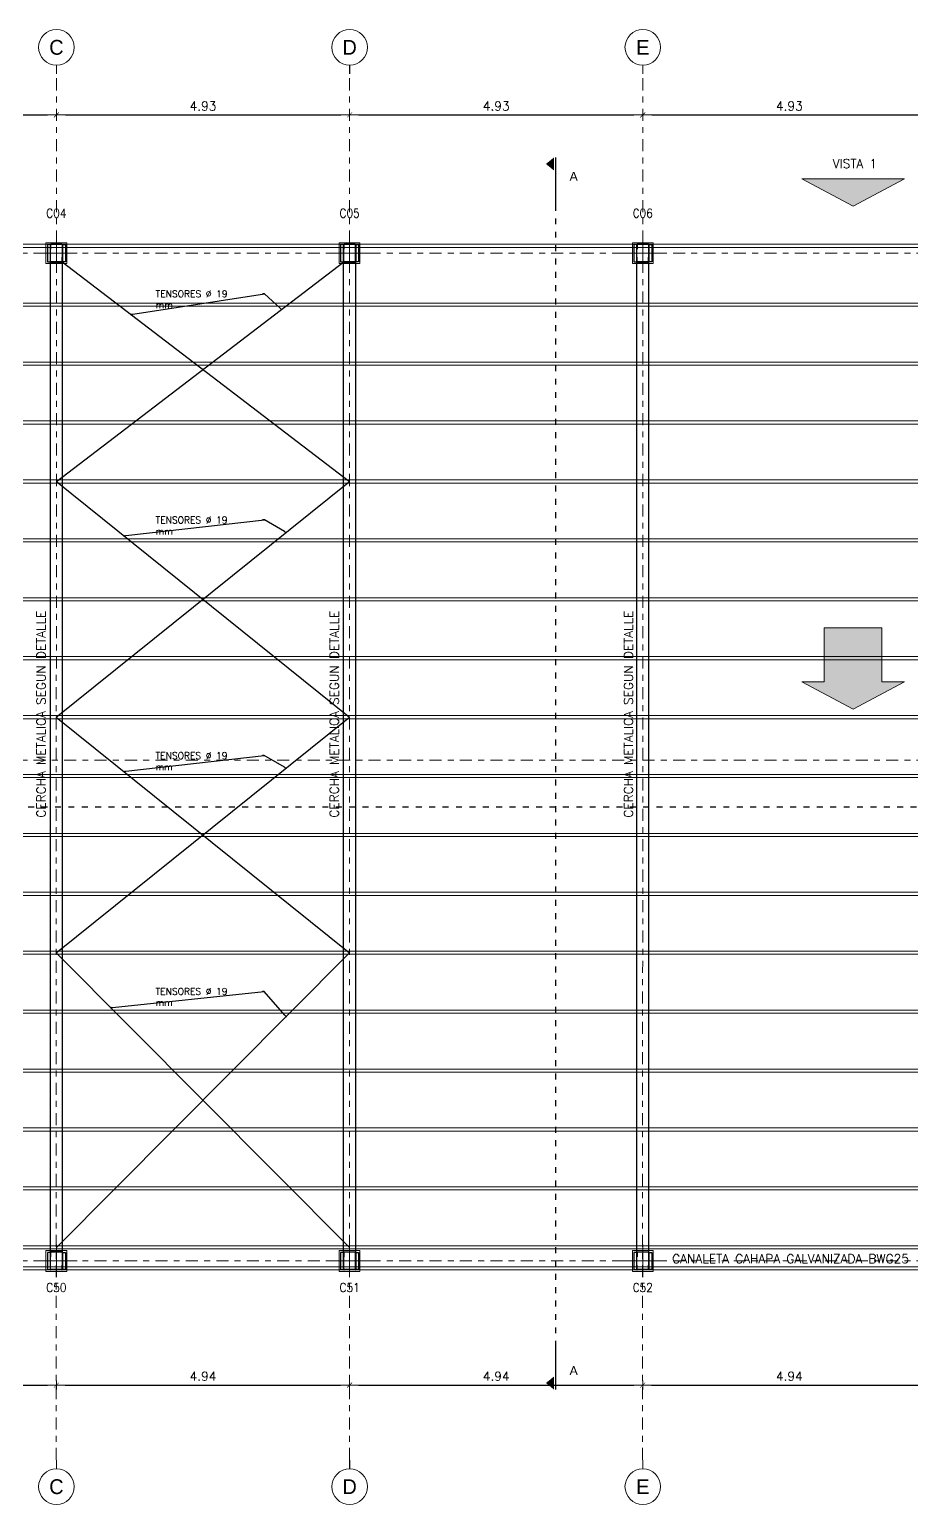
# Model space of a CAD drawing. Header units: metres. Extents: x 177 to 477, y -228 to -48.
# Drawn here: x 249.23 to 264.08, y -228.06 to -203.22 of the extents above; entities that cross this region are included whole.
import ezdxf
from ezdxf import colors
from ezdxf.entities.mleader import LeaderData, LeaderLine
from ezdxf.enums import TextEntityAlignment as Align
from ezdxf.math import Vec2, Vec3

# ---------------------------------------------------------------- set-up
doc = ezdxf.new("R2010")
doc.units = ezdxf.units.M
doc.linetypes.add('CYPE_RAYAPUNTO', pattern=[0.4125, 0.2025, -0.105, 0, -0.105])
doc.linetypes.add('DOT2', pattern=[0.125, 0, -0.125])
for name, color, linetype, lineweight in [('COLUMNAS_EJES', 1, 'Continuous', 9), ('CORREAS', 6, 'Continuous', 9), ('COTAS', 160, 'Continuous', 0), ('EST_EJES', 160, 'Continuous', 0), ('PERFILES', 3, 'Continuous', 0), ('PILAR_HORMIGON', 3, 'Continuous', 20)]:
    doc.layers.add(name, color=color, linetype=linetype, lineweight=lineweight)
for name, color, linetype in [('CT-100-cota-01', 160, 'Continuous'), ('ES-Perfil 01', 3, 'Continuous'), ('EST-VISTA 2', 3, 'Continuous'), ('EST-VISTA 3', 1, 'Continuous'), ('LEYENDAS', 160, 'Continuous')]:
    doc.layers.add(name, color=color, linetype=linetype)
doc.layers.add('H-BLANCO', color=7, linetype='Continuous', lineweight=0, true_color=0xffffff)
doc.styles.add('25-PRIMARIOS', font='', dxfattribs={"height": 0.1})
doc.styles.get("Standard").update_dxf_attribs({"font": 'romans.shx'})
doc.styles.add('TX-LOCAL50', font='GOTHIC.TTF', dxfattribs={"height": 0.125})
doc.styles.get('25-PRIMARIOS').set_extended_font_data('Helvetica')
doc.dimstyles.new('COTA_1-75', dxfattribs={"dimscale": 0.75, "dimtxt": 0.2, "dimasz": 0.2, "dimexe": 0, "dimexo": 0.7, "dimgap": 0.1, "dimtad": 1, "dimzin": 4, "dimdsep": 46, "dimtxsty": 'Standard', "dimblk1": 'COTA_N', "dimblk2": 'COTA_N', "dimsah": 1, "dimcen": 2, "dimse1": 1, "dimse2": 1, "dimclrd": 256, "dimclre": 256, "dimclrt": 256, "dimadec": 0, "dimazin": 0, "dimtfac": 1, "dimtix": 1, "dimtmove": 2, "dimatfit": 3, "dimldrblk": 'COTA_N', "dimfxl": 0, "dimtolj": 1, "dimtzin": 0, "dimarcsym": 0})

# ---------------------------------------------------------------- blocks, each defined once
blk = doc.blocks.new('Ejes de la columna')
at = {"layer": 'COLUMNAS_EJES'}
for p, q in [((0, -0.5), (0, 0.5)), ((-0.5, 0), (0.5, 0))]:
    blk.add_line(p, q, dxfattribs=at)
blk = doc.blocks.new('COTA_N')
for p, q in [((-1, 0), (0, 0)), ((0, 0.5), (0, -0.5))]:
    blk.add_line(p, q)
at = {"const_width": 0.065}
blk.add_lwpolyline([(0.14, 0.14), (0.28, 0.28), (0, 0), (-0.14, -0.14), (-0.28, -0.28)], dxfattribs=at)
blk = doc.blocks.new('*D562')
at = {"layer": 'COTAS', "lineweight": -2, "transparency": 16777216}
blk.add_line((244.897, -226.049), (249.532, -226.049), dxfattribs=at)
at = {"layer": 'Defpoints', "color": 0, "transparency": 16777216}
for p in [(244.747, -224.133), (249.682, -224.133), (249.682, -226.049)]:
    blk.add_point(p, dxfattribs=at)
at = {"layer": 'COTAS', "lineweight": -2, "transparency": 16777216, "xscale": 0.15, "yscale": 0.15, "zscale": 0.15, "rotation": 180}
blk.add_blockref('COTA_N', (244.747, -226.049), dxfattribs=at)
at = {"layer": 'COTAS', "lineweight": -2, "transparency": 16777216, "xscale": 0.15, "yscale": 0.15, "zscale": 0.15}
blk.add_blockref('COTA_N', (249.682, -226.049), dxfattribs=at)
at = {"layer": 'COTAS', "transparency": 16777216, "insert": (247.215, -225.899), "char_height": 0.15, "attachment_point": 5}
blk.add_mtext('\\A1;4.94', dxfattribs=at)
blk = doc.blocks.new('*D563')
at = {"layer": 'COTAS', "lineweight": -2, "transparency": 16777216}
blk.add_line((249.832, -226.049), (254.467, -226.049), dxfattribs=at)
at = {"layer": 'Defpoints', "color": 0, "transparency": 16777216}
for p in [(249.682, -224.133), (254.617, -224.133), (254.617, -226.049)]:
    blk.add_point(p, dxfattribs=at)
at = {"layer": 'COTAS', "lineweight": -2, "transparency": 16777216, "xscale": 0.15, "yscale": 0.15, "zscale": 0.15, "rotation": 180}
blk.add_blockref('COTA_N', (249.682, -226.049), dxfattribs=at)
at = {"layer": 'COTAS', "lineweight": -2, "transparency": 16777216, "xscale": 0.15, "yscale": 0.15, "zscale": 0.15}
blk.add_blockref('COTA_N', (254.617, -226.049), dxfattribs=at)
at = {"layer": 'COTAS', "transparency": 16777216, "insert": (252.15, -225.899), "char_height": 0.15, "attachment_point": 5}
blk.add_mtext('\\A1;4.94', dxfattribs=at)
blk = doc.blocks.new('*D564')
at = {"layer": 'COTAS', "lineweight": -2, "transparency": 16777216}
blk.add_line((254.767, -226.049), (259.402, -226.049), dxfattribs=at)
at = {"layer": 'Defpoints', "color": 0, "transparency": 16777216}
for p in [(254.617, -224.133), (259.552, -224.133), (259.552, -226.049)]:
    blk.add_point(p, dxfattribs=at)
at = {"layer": 'COTAS', "lineweight": -2, "transparency": 16777216, "xscale": 0.15, "yscale": 0.15, "zscale": 0.15, "rotation": 180}
blk.add_blockref('COTA_N', (254.617, -226.049), dxfattribs=at)
at = {"layer": 'COTAS', "lineweight": -2, "transparency": 16777216, "xscale": 0.15, "yscale": 0.15, "zscale": 0.15}
blk.add_blockref('COTA_N', (259.552, -226.049), dxfattribs=at)
at = {"layer": 'COTAS', "transparency": 16777216, "insert": (257.085, -225.899), "char_height": 0.15, "attachment_point": 5}
blk.add_mtext('\\A1;4.94', dxfattribs=at)
blk = doc.blocks.new('*D565')
at = {"layer": 'COTAS', "lineweight": -2, "transparency": 16777216}
blk.add_line((259.702, -226.049), (264.337, -226.049), dxfattribs=at)
at = {"layer": 'Defpoints', "color": 0, "transparency": 16777216}
for p in [(259.552, -224.133), (264.487, -224.133), (264.487, -226.049)]:
    blk.add_point(p, dxfattribs=at)
at = {"layer": 'COTAS', "lineweight": -2, "transparency": 16777216, "xscale": 0.15, "yscale": 0.15, "zscale": 0.15, "rotation": 180}
blk.add_blockref('COTA_N', (259.552, -226.049), dxfattribs=at)
at = {"layer": 'COTAS', "lineweight": -2, "transparency": 16777216, "xscale": 0.15, "yscale": 0.15, "zscale": 0.15}
blk.add_blockref('COTA_N', (264.487, -226.049), dxfattribs=at)
at = {"layer": 'COTAS', "transparency": 16777216, "insert": (262.02, -225.899), "char_height": 0.15, "attachment_point": 5}
blk.add_mtext('\\A1;4.94', dxfattribs=at)
blk = doc.blocks.new('placa 35x35')
at = {"layer": 'PILAR_HORMIGON', "color": 5}
blk.add_lwpolyline([(239.637, -136.742), (239.987, -136.742), (239.987, -136.392), (239.637, -136.392), (239.637, -136.742)], dxfattribs=at)
at = {"layer": 'COLUMNAS_EJES', "xscale": 0.7, "yscale": 0.5}
blk.add_blockref('Ejes de la columna', (239.812, -136.567), dxfattribs=at)
blk = doc.blocks.new('206.4x70x3.2')
at = {"layer": 'ES-Perfil 01'}
for p, q in [((0, -0.0968), (0, 0.0904)), ((0.0032, -0.0968), (0.0032, 0.0904)), ((0.0064, 0.0968), (0.08, 0.0968)), ((0.0064, 0.0936), (0.08, 0.0936)), ((0.08, 0.0968), (0.08, 0.0936)), ((0.0064, -0.1), (0.08, -0.1)), ((0.0064, -0.1032), (0.08, -0.1032)), ((0.08, -0.1), (0.08, -0.1032))]:
    blk.add_line(p, q, dxfattribs=at)
for centre, radius, start, end in [((0.0064, 0.0904), 0.0064, 90, 180), ((0.0064, 0.0904), 0.0032, 90, 180), ((0.0064, -0.0968), 0.0064, 180, 270), ((0.0064, -0.0968), 0.0032, 180, 270)]:
    blk.add_arc(centre, radius, start, end, dxfattribs=at)
blk = doc.blocks.new('*U607')
at = {"layer": 'EST-VISTA 2', "color": 2}
for points in [[(0.1436, 0.254), (-0.1436, 0.254), (-0.1436, 0.2508), (0.1436, 0.2508)], [(0.1436, 0.0476), (-0.1436, 0.0476), (-0.1436, 0.0508), (0.1436, 0.0508)]]:
    blk.add_lwpolyline(points, close=True, dxfattribs=at)
at = {"layer": 'EST-VISTA 3'}
for points in [[(-0.1436, 0.2508), (0.1436, 0.2508), (0.1436, 0.3016), (-0.1436, 0.3016)], [(-0.1436, 0.0508), (0.1436, 0.0508), (0.1436, 0), (-0.1436, 0)]]:
    blk.add_lwpolyline(points, close=True, dxfattribs=at)
at = {"layer": 'PERFILES'}
blk.add_blockref('206.4x70x3.2', (-0.15, 0.154), dxfattribs=at)
at = {"layer": 'PERFILES', "xscale": -1}
blk.add_blockref('206.4x70x3.2', (0.15, 0.154), dxfattribs=at)
blk = doc.blocks.new('col')
at = {"rotation": 90}
for p in [(-4.784, 16.97), (0.151, 16.97), (5.086, 16.97), (-4.784, 0), (0.151, 0), (5.086, 0)]:
    blk.add_blockref('*U607', p, dxfattribs=at)
blk = doc.blocks.new('SIMB EJE EST VER 50')
at = {"const_width": 0.01}
blk.add_lwpolyline([(0, 0.075), (0, 0)], dxfattribs=at)
blk.add_circle((0, 0.225), 0.15)
at = {"style": 'TX-LOCAL50', "width": 0.98}
blk.add_attdef('EJE', text='', height=0.125, dxfattribs=at).set_placement((0, 0.1625), align=Align.CENTER)
blk = doc.blocks.new('EJES PA')
at = {"layer": 'EST_EJES', "linetype": 'CYPE_RAYAPUNTO'}
for p, q in [((14.7, -20.321), (14.704, 3.016)), ((19.635, -20.321), (19.639, 3.016)), ((24.57, -20.321), (24.574, 3.016)), ((-1.567, 0), (57.108, 0)), ((-1.567, -8.535), (57.108, -8.535)), ((-1.567, -16.97), (57.108, -16.97))]:
    blk.add_line(p, q, dxfattribs=at)
ref = blk.add_blockref('SIMB EJE EST VER 50', (14.704, 3.016), dxfattribs=dict(at, xscale=2, yscale=2, zscale=2))
ref.add_attrib('EJE', 'C', dxfattribs={"layer": '0', "height": 0.25, "style": 'TX-LOCAL50'}).set_placement((14.704, 3.341), align=Align.CENTER)
ref = blk.add_blockref('SIMB EJE EST VER 50', (19.639, 3.016), dxfattribs=dict(at, xscale=2, yscale=2, zscale=2))
ref.add_attrib('EJE', 'D', dxfattribs={"layer": '0', "height": 0.25, "style": 'TX-LOCAL50'}).set_placement((19.639, 3.341), align=Align.CENTER)
ref = blk.add_blockref('SIMB EJE EST VER 50', (24.574, 3.016), dxfattribs=dict(at, xscale=2, yscale=2, zscale=2))
ref.add_attrib('EJE', 'E', dxfattribs={"layer": '0', "height": 0.25, "style": 'TX-LOCAL50'}).set_placement((24.574, 3.341), align=Align.CENTER)
ref = blk.add_blockref('SIMB EJE EST VER 50', (14.704, -20.321), dxfattribs=dict(at, xscale=-2, yscale=2, zscale=2, rotation=180))
ref.add_attrib('EJE', 'C', dxfattribs={"layer": '0', "height": 0.25, "style": 'TX-LOCAL50'}).set_placement((14.704, -20.896), align=Align.CENTER)
ref = blk.add_blockref('SIMB EJE EST VER 50', (19.639, -20.321), dxfattribs=dict(at, xscale=-2, yscale=2, zscale=2, rotation=180))
ref.add_attrib('EJE', 'D', dxfattribs={"layer": '0', "height": 0.25, "style": 'TX-LOCAL50'}).set_placement((19.639, -20.896), align=Align.CENTER)
ref = blk.add_blockref('SIMB EJE EST VER 50', (24.574, -20.321), dxfattribs=dict(at, xscale=-2, yscale=2, zscale=2, rotation=180))
ref.add_attrib('EJE', 'E', dxfattribs={"layer": '0', "height": 0.25, "style": 'TX-LOCAL50'}).set_placement((24.574, -20.896), align=Align.CENTER)
blk = doc.blocks.new('CORREAS')
at = {"layer": 'CORREAS'}
for points in [[(-0.075, -0.078), (-56.463, -0.078), (-56.463, -0.025), (-0.075, -0.025)], [(-0.075, -1.07), (-56.506, -1.07), (-56.506, -1.017), (-0.075, -1.017)], [(-0.075, -2.062), (-56.566, -2.062), (-56.566, -2.009), (-0.075, -2.009)], [(-0.075, -3.054), (-56.594, -3.054), (-56.594, -3.001), (-0.075, -3.001)], [(-0.075, -4.046), (-56.647, -4.046), (-56.647, -3.993), (-0.075, -3.993)], [(-0.075, -5.038), (-56.684, -5.038), (-56.684, -4.985), (-0.075, -4.985)], [(-0.075, -6.03), (-56.758, -6.03), (-56.758, -5.977), (-0.075, -5.977)], [(-0.075, -7.022), (-56.801, -7.022), (-56.801, -6.969), (-0.075, -6.969)], [(-0.075, -8.014), (-56.853, -8.014), (-56.853, -7.961), (-0.075, -7.961)], [(-0.075, -9.006), (-56.886, -9.006), (-56.886, -8.954), (-0.075, -8.954)], [(-0.075, -9.998), (-56.957, -9.998), (-56.957, -9.946), (-0.075, -9.946)], [(-0.075, -10.99), (-57, -10.99), (-57, -10.938), (-0.075, -10.938)], [(-0.075, -11.982), (-57.061, -11.982), (-57.061, -11.93), (-0.075, -11.93)], [(-0.075, -12.974), (-57.104, -12.974), (-57.104, -12.922), (-0.075, -12.922)], [(-0.075, -13.966), (-57.161, -13.966), (-57.161, -13.914), (-0.075, -13.914)], [(-0.075, -14.958), (-56.584, -14.958), (-56.584, -14.906), (-0.075, -14.906)], [(-0.075, -15.95), (-55.596, -15.95), (-55.596, -15.898), (-0.075, -15.898)], [(-0.075, -16.942), (-54.461, -16.942), (-54.461, -16.89), (-0.075, -16.89)], [(-0.075, -17.295), (-54.461, -17.295), (-54.461, -17.242), (-0.075, -17.242)]]:
    blk.add_lwpolyline(points, close=True, dxfattribs=at)
blk = doc.blocks.new('felcha techo')
at = {"layer": 'H-BLANCO'}
h = blk.add_hatch(color=256, dxfattribs=at)
h.dxf.hatch_style = 1
h.paths.add_polyline_path([(0.865, 0.911), (0, 1.373), (-0.865, 0.911), (-0.485, 0.911), (-0.485, 0), (0.485, 0), (0.485, 0.911)])
at = {"layer": 'COTAS'}
blk.add_lwpolyline([(0.865, 0.911), (0, 1.373), (-0.865, 0.911), (-0.485, 0.911), (-0.485, 0), (0.485, 0), (0.485, 0.911)], close=True, dxfattribs=at)
blk = doc.blocks.new('*D576')
at = {"layer": 'COTAS', "lineweight": -2, "transparency": 16777216}
blk.add_line((244.898, -204.66), (249.533, -204.66), dxfattribs=at)
at = {"layer": 'Defpoints', "color": 0, "transparency": 16777216}
for p in [(244.748, -204.66), (249.683, -204.66), (249.683, -204.661)]:
    blk.add_point(p, dxfattribs=at)
at = {"layer": 'COTAS', "lineweight": -2, "transparency": 16777216, "xscale": 0.15, "yscale": 0.15, "zscale": 0.15, "rotation": 180}
blk.add_blockref('COTA_N', (244.748, -204.66), dxfattribs=at)
at = {"layer": 'COTAS', "lineweight": -2, "transparency": 16777216, "xscale": 0.15, "yscale": 0.15, "zscale": 0.15}
blk.add_blockref('COTA_N', (249.683, -204.66), dxfattribs=at)
at = {"layer": 'COTAS', "transparency": 16777216, "insert": (247.215, -204.51), "char_height": 0.15, "attachment_point": 5}
blk.add_mtext('\\A1;4.93', dxfattribs=at)
blk = doc.blocks.new('*D577')
at = {"layer": 'COTAS', "lineweight": -2, "transparency": 16777216}
blk.add_line((249.833, -204.66), (254.468, -204.66), dxfattribs=at)
at = {"layer": 'Defpoints', "color": 0, "transparency": 16777216}
for p in [(249.683, -204.661), (254.618, -204.66), (254.618, -204.662)]:
    blk.add_point(p, dxfattribs=at)
at = {"layer": 'COTAS', "lineweight": -2, "transparency": 16777216, "xscale": 0.15, "yscale": 0.15, "zscale": 0.15, "rotation": 180}
blk.add_blockref('COTA_N', (249.683, -204.66), dxfattribs=at)
at = {"layer": 'COTAS', "lineweight": -2, "transparency": 16777216, "xscale": 0.15, "yscale": 0.15, "zscale": 0.15}
blk.add_blockref('COTA_N', (254.618, -204.66), dxfattribs=at)
at = {"layer": 'COTAS', "transparency": 16777216, "insert": (252.15, -204.51), "char_height": 0.15, "attachment_point": 5}
blk.add_mtext('\\A1;4.93', dxfattribs=at)
blk = doc.blocks.new('*D578')
at = {"layer": 'COTAS', "lineweight": -2, "transparency": 16777216}
blk.add_line((254.768, -204.66), (259.403, -204.66), dxfattribs=at)
at = {"layer": 'Defpoints', "color": 0, "transparency": 16777216}
for p in [(254.618, -204.662), (259.553, -204.66), (259.553, -204.663)]:
    blk.add_point(p, dxfattribs=at)
at = {"layer": 'COTAS', "lineweight": -2, "transparency": 16777216, "xscale": 0.15, "yscale": 0.15, "zscale": 0.15, "rotation": 180}
blk.add_blockref('COTA_N', (254.618, -204.66), dxfattribs=at)
at = {"layer": 'COTAS', "lineweight": -2, "transparency": 16777216, "xscale": 0.15, "yscale": 0.15, "zscale": 0.15}
blk.add_blockref('COTA_N', (259.553, -204.66), dxfattribs=at)
at = {"layer": 'COTAS', "transparency": 16777216, "insert": (257.085, -204.51), "char_height": 0.15, "attachment_point": 5}
blk.add_mtext('\\A1;4.93', dxfattribs=at)
blk = doc.blocks.new('*D579')
at = {"layer": 'COTAS', "lineweight": -2, "transparency": 16777216}
blk.add_line((259.703, -204.66), (264.338, -204.66), dxfattribs=at)
at = {"layer": 'Defpoints', "color": 0, "transparency": 16777216}
for p in [(259.553, -204.663), (264.488, -204.66), (264.488, -204.663)]:
    blk.add_point(p, dxfattribs=at)
at = {"layer": 'COTAS', "lineweight": -2, "transparency": 16777216, "xscale": 0.15, "yscale": 0.15, "zscale": 0.15, "rotation": 180}
blk.add_blockref('COTA_N', (259.553, -204.66), dxfattribs=at)
at = {"layer": 'COTAS', "lineweight": -2, "transparency": 16777216, "xscale": 0.15, "yscale": 0.15, "zscale": 0.15}
blk.add_blockref('COTA_N', (264.488, -204.66), dxfattribs=at)
at = {"layer": 'COTAS', "transparency": 16777216, "insert": (262.02, -204.51), "char_height": 0.15, "attachment_point": 5}
blk.add_mtext('\\A1;4.93', dxfattribs=at)
blk = doc.blocks.new('CORTE SIMB')
at = {"ltscale": 10, "const_width": 0.015}
blk.add_lwpolyline([(0.267, 0.46), (0.267, -0.075)], dxfattribs=at)
at = {"ltscale": 10}
blk.add_lwpolyline([(0.25, 0, 0.15, 0, 0), (0.158, 0, 0, 0, 0)], format="xyseb", dxfattribs=at)
at = {"style": '25-PRIMARIOS'}
blk.add_attdef('CORTE', text='', height=0.1, dxfattribs=at).set_placement((0.543, 0.076), align=Align.MIDDLE)
blk = doc.blocks.new('CORTES')
at = {"layer": 'LEYENDAS', "linetype": 'DOT2'}
for p, q in [((0, 10.132), (0, -9.015)), ((-24.402, 0), (34.24, 0))]:
    blk.add_line(p, q, dxfattribs=at)
at = {"layer": 'LEYENDAS'}
ref = blk.add_blockref('CORTE SIMB', (-0.401, 10.823), dxfattribs=dict(at, xscale=-1.5, yscale=1.5, zscale=1.5, rotation=180))
ref.add_attrib('CORTE', 'A', dxfattribs={"layer": '0', "height": 0.15, "style": '25-PRIMARIOS'}).set_placement((0.303, 10.614), align=Align.MIDDLE)
ref = blk.add_blockref('CORTE SIMB', (-0.401, -9.705), dxfattribs=dict(at, xscale=1.5, yscale=1.5, zscale=1.5))
ref.add_attrib('CORTE', 'A', dxfattribs={"layer": '0', "height": 0.15, "style": '25-PRIMARIOS'}).set_placement((0.303, -9.496), align=Align.MIDDLE)
blk = doc.blocks.new('_Dot')
at = {"color": 0, "linetype": 'ByBlock', "lineweight": -2}
blk.add_line((-0.5, 0), (-1, 0), dxfattribs=at)
at = {"color": 0, "linetype": 'ByBlock', "const_width": 0.5}
blk.add_lwpolyline([(-0.25, 0, 1), (0.25, 0, 1)], format="xyb", close=True, dxfattribs=at)

msp = doc.modelspace()

# ---------------------------------------------------------------- hatches: boundary and pattern name
at = {"layer": 'H-BLANCO'}
h = msp.add_hatch(color=256, dxfattribs=at)
h.dxf.hatch_style = 1
h.paths.add_polyline_path([(263.0926623, -206.198683), (262.2273538, -205.7371821), (263.9579708, -205.7371821)])

# ---------------------------------------------------------------- linework, layer by layer
at = {"layer": 'COTAS'}
msp.add_lwpolyline([(263.0926623, -206.198683), (262.2273538, -205.7371821), (263.9579708, -205.7371821)], close=True, dxfattribs=at)
at = {"layer": 'EST-VISTA 3', "color": 2}
for p, q in [((249.6816871, -210.8325573), (254.5192512, -207.1361975)), ((249.7805022, -207.1361975), (254.6174844, -210.8325573)), ((249.6810034, -214.8007926), (254.6174844, -210.8325573)), ((249.6816871, -210.8325573), (254.6167948, -214.8007926)), ((249.6803151, -218.7691945), (254.6167961, -214.8009592)), ((249.6809988, -214.8009592), (254.6161065, -218.7691945)), ((249.6809988, -218.770045), (254.6173767, -223.7327147)), ((249.6823767, -223.7320241), (254.6167961, -218.770045))]:
    msp.add_line(p, q, dxfattribs=at)
at = {"layer": 'EST-VISTA 3'}
for points in [[(249.5823769, -207.1372016), (249.7823769, -207.1372016), (249.7823769, -223.8072016), (249.5823769, -223.8072016)], [(254.5173767, -207.138072), (254.7173767, -207.138072), (254.7173767, -223.808072), (254.5173767, -223.808072)], [(259.4508712, -207.1389421), (259.6508712, -207.1389421), (259.6508712, -223.8089421), (259.4508712, -223.8089421)]]:
    msp.add_lwpolyline(points, close=True, dxfattribs=at)

# ---------------------------------------------------------------- block references
for name, p in [('CORTES', (258.0862479, -216.3089999)), ('col', (254.6173767, -223.958072)), ('CORREAS', (291.3824462, -206.813072))]:
    msp.add_blockref(name, p)
at = {"xscale": -1, "rotation": 180}
msp.add_blockref('felcha techo', (263.0926623, -213.2958621), dxfattribs=at)
at = {"layer": 'COLUMNAS_EJES', "xscale": 0.7, "yscale": 0.55}
for p in [(249.6823767, -206.988072), (254.6173767, -206.988072), (259.5523767, -206.988072), (249.6823767, -223.958072), (249.6823767, -223.958072), (254.6173767, -223.958072), (254.6173767, -223.958072), (259.5523767, -223.958072), (259.5523767, -223.958072)]:
    msp.add_blockref('Ejes de la columna', p, dxfattribs=at)
at = {"layer": 'CT-100-cota-01'}
for name, p in [('EJES PA', (234.9792203, -206.988072)), ('placa 35x35', (9.87, -70.421233)), ('placa 35x35', (14.805, -70.421233)), ('placa 35x35', (19.74, -70.421233)), ('placa 35x35', (9.87, -87.391233)), ('placa 35x35', (14.805, -87.391233)), ('placa 35x35', (19.74, -87.391233))]:
    msp.add_blockref(name, p, dxfattribs=at)

# ---------------------------------------------------------------- texts
at = {"layer": 'LEYENDAS', "linetype": 'ByBlock', "ltscale": 0.5}
for s, p in [('VISTA 1', (263.1238505, -205.4791944)), ('CANALETA CAHAPA GALVANIZADA BWG25', (262.0399565, -223.9204939))]:
    msp.add_text(s, height=0.15, dxfattribs=at).set_placement(p, align=Align.MIDDLE_CENTER)
at = {"layer": 'LEYENDAS', "linetype": 'ByBlock', "ltscale": 0.5, "width": 0.864}
for s, p in [('C04', (249.6823767, -206.315572)), ('C05', (254.6173767, -206.315572)), ('C06', (259.5523767, -206.315572)), ('C50', (249.6823767, -224.405572)), ('C51', (254.6173767, -224.405572)), ('C52', (259.5523767, -224.405572))]:
    msp.add_text(s, height=0.15, dxfattribs=at).set_placement(p, align=Align.MIDDLE_CENTER)
at = {"layer": 'LEYENDAS', "linetype": 'ByBlock', "ltscale": 0.5}
for p in [(249.4247985, -214.7502989), (254.3588909, -214.7502989), (259.3119158, -214.7502989)]:
    msp.add_text('CERCHA METALICA SEGUN DETALLE', height=0.15, rotation=90, dxfattribs=at).set_placement(p, align=Align.MIDDLE_CENTER)

# ---------------------------------------------------------------- dimensions: what is measured, and where the dimension line sits
at = {"layer": 'COTAS'}
for base, p1, p2, picture, middle in [((249.6827872, -204.6599312), (244.7477873, -204.6599312), (249.6827872, -204.6608016), '*D576', (247.2152873, -204.5099312)), ((254.617787, -204.6599312), (249.6827872, -204.6608016), (254.617787, -204.661672), '*D577', (252.1502871, -204.5099312)), ((259.5527869, -204.6599312), (254.617787, -204.661672), (259.5527869, -204.6625424), '*D578', (257.0852869, -204.5099312)), ((264.4877867, -204.6599312), (259.5527869, -204.6625424), (264.4877867, -204.6634128), '*D579', (262.0202868, -204.5099312)), ((249.6823767148, -226.0491137972), (244.7473767148, -224.1330719874), (249.6823767148, -224.1330719874), '*D562', (247.2148767148, -225.8991137972)), ((254.6173767148, -226.0491137972), (249.6823767148, -224.1330719874), (254.6173767148, -224.1330719874), '*D563', (252.1498767148, -225.8991137972)), ((259.5523767148, -226.0491137972), (254.6173767148, -224.1330719874), (259.5523767148, -224.1330719874), '*D564', (257.0848767148, -225.8991137972)), ((264.4873767148, -226.0491137972), (259.5523767148, -224.1330719874), (264.4873767148, -224.1330719874), '*D565', (262.0198767148, -225.8991137972))]:
    dim = msp.add_linear_dim(base=base, p1=p1, p2=p2, dimstyle='COTA_1-75', dxfattribs=at)
    dim.commit()
    dim.dimension.update_dxf_attribs({"geometry": picture, "text_midpoint": middle})

# ---------------------------------------------------------------- leaders
at = {"layer": 'LEYENDAS'}
ml = msp.add_multileader_mtext('Standard', dxfattribs=at)
ml.set_content('TENSORES ∅ 19 mm', color=256)
ml.set_leader_properties()
ml.set_arrow_properties(name='DOT')
ml.build(insert=Vec2(0, 0))
ml.multileader.update_dxf_attribs({"text_left_attachment_type": 7, "text_right_attachment_type": 2, "dogleg_length": 0.03, "arrow_head_size": 0.03, "scale": 0.75})
ctx = ml.context
ctx.base_point, ctx.scale, ctx.char_height, ctx.arrow_head_size, ctx.landing_gap_size, ctx.plane_origin = Vec3(251.3535743, -207.728837), 0.75, 0.1125, 0.03, 0, Vec3(257.1154488, -209.6799267)
ctx.left_attachment, ctx.right_attachment = 7, 2
notes = []
notes.append((ctx, [(1, (1, 1, 0), (253.1835743, -207.672587), (-1, 0), 0.03, [(0, [(250.9373336, -208.0202332)], 0, []), (1, [(253.4717912, -207.9365567)], 0, [])])]))
ctx.mtext.insert, ctx.mtext.rotation, ctx.mtext.width, ctx.mtext.defined_height, ctx.mtext.flow_direction = Vec3(251.3535743, -207.616337), 6.2831853072, 1.808439881, 0.8453341, 5
ml = msp.add_multileader_mtext('Standard', dxfattribs=at)
ml.set_content('TENSORES ∅ 19 mm', color=256)
ml.set_leader_properties()
ml.set_arrow_properties(name='DOT')
ml.build(insert=Vec2(0, 0))
ml.multileader.update_dxf_attribs({"text_left_attachment_type": 7, "text_right_attachment_type": 2, "dogleg_length": 0.03, "arrow_head_size": 0.03, "scale": 0.75})
ctx = ml.context
ctx.base_point, ctx.scale, ctx.char_height, ctx.arrow_head_size, ctx.landing_gap_size, ctx.plane_origin = Vec3(251.3528846, -211.5375927), 0.75, 0.1125, 0.03, 0, Vec3(257.1147591, -213.4886823)
ctx.left_attachment, ctx.right_attachment = 7, 2
notes.append((ctx, [(1, (1, 1, 0), (253.1828846, -211.4813427), (-1, 0), 0.03, [(0, [(250.8196706, -211.7475903)], 0, []), (1, [(253.5486064, -211.6917847)], 0, [])])]))
ctx.mtext.insert, ctx.mtext.rotation, ctx.mtext.width, ctx.mtext.defined_height, ctx.mtext.flow_direction = Vec3(251.3528846, -211.4250927), 6.2831853072, 1.808439881, 0.8453341, 5
ml = msp.add_multileader_mtext('Standard', dxfattribs=at)
ml.set_content('TENSORES ∅ 19 mm', color=256)
ml.set_leader_properties()
ml.set_arrow_properties(name='DOT')
ml.build(insert=Vec2(0, 0))
ml.multileader.update_dxf_attribs({"text_left_attachment_type": 7, "text_right_attachment_type": 2, "dogleg_length": 0.03, "arrow_head_size": 0.03, "scale": 0.75})
ctx = ml.context
ctx.base_point, ctx.scale, ctx.char_height, ctx.arrow_head_size, ctx.landing_gap_size, ctx.plane_origin = Vec3(251.3521963, -215.5059946), 0.75, 0.1125, 0.03, 0, Vec3(257.1140708, -217.4570843)
ctx.left_attachment, ctx.right_attachment = 7, 2
notes.append((ctx, [(1, (1, 1, 0), (253.1821963, -215.4497446), (-1, 0), 0.03, [(0, [(250.8189823, -215.7159922)], 0, []), (1, [(253.547918, -215.6601866)], 0, [])])]))
ctx.mtext.insert, ctx.mtext.rotation, ctx.mtext.width, ctx.mtext.defined_height, ctx.mtext.flow_direction = Vec3(251.3521963, -215.3934946), 6.2831853072, 1.808439881, 0.8453341, 5
ml = msp.add_multileader_mtext('Standard', dxfattribs=at)
ml.set_content('TENSORES ∅ 19 mm', color=256)
ml.set_leader_properties()
ml.set_arrow_properties(name='DOT')
ml.build(insert=Vec2(0, 0))
ml.multileader.update_dxf_attribs({"text_left_attachment_type": 7, "text_right_attachment_type": 2, "dogleg_length": 0.03, "arrow_head_size": 0.03, "scale": 0.75})
ctx = ml.context
ctx.base_point, ctx.scale, ctx.char_height, ctx.arrow_head_size, ctx.landing_gap_size, ctx.plane_origin = Vec3(251.3521963, -219.4750804), 0.75, 0.1125, 0.03, 0, Vec3(257.1140708, -221.42617)
ctx.left_attachment, ctx.right_attachment = 7, 2
notes.append((ctx, [(1, (1, 1, 0), (253.1821963, -219.4188304), (-1, 0), 0.03, [(0, [(250.598572, -219.6925053)], 0, []), (1, [(253.5483644, -219.8444441)], 0, [])])]))
ctx.mtext.insert, ctx.mtext.rotation, ctx.mtext.width, ctx.mtext.defined_height, ctx.mtext.flow_direction = Vec3(251.3521963, -219.3625804), 6.2831853072, 1.808439881, 0.8453341, 5
for ctx, leaders in notes:
    for number, flags, end, landing, length, lines in leaders:
        leader = LeaderData()
        leader.index, (leader.has_last_leader_line, leader.has_dogleg_vector, leader.attachment_direction) = number, flags
        leader.last_leader_point, leader.dogleg_vector, leader.dogleg_length = Vec3(end), Vec3(landing), length
        for number, points, colour, breaks in lines:
            line = LeaderLine()
            line.index, line.vertices, line.color, line.breaks = number, Vec3.list(points), colors.encode_raw_color(colour), breaks
            leader.lines.append(line)
        ctx.leaders.append(leader)

doc.saveas('drawing.dxf')
